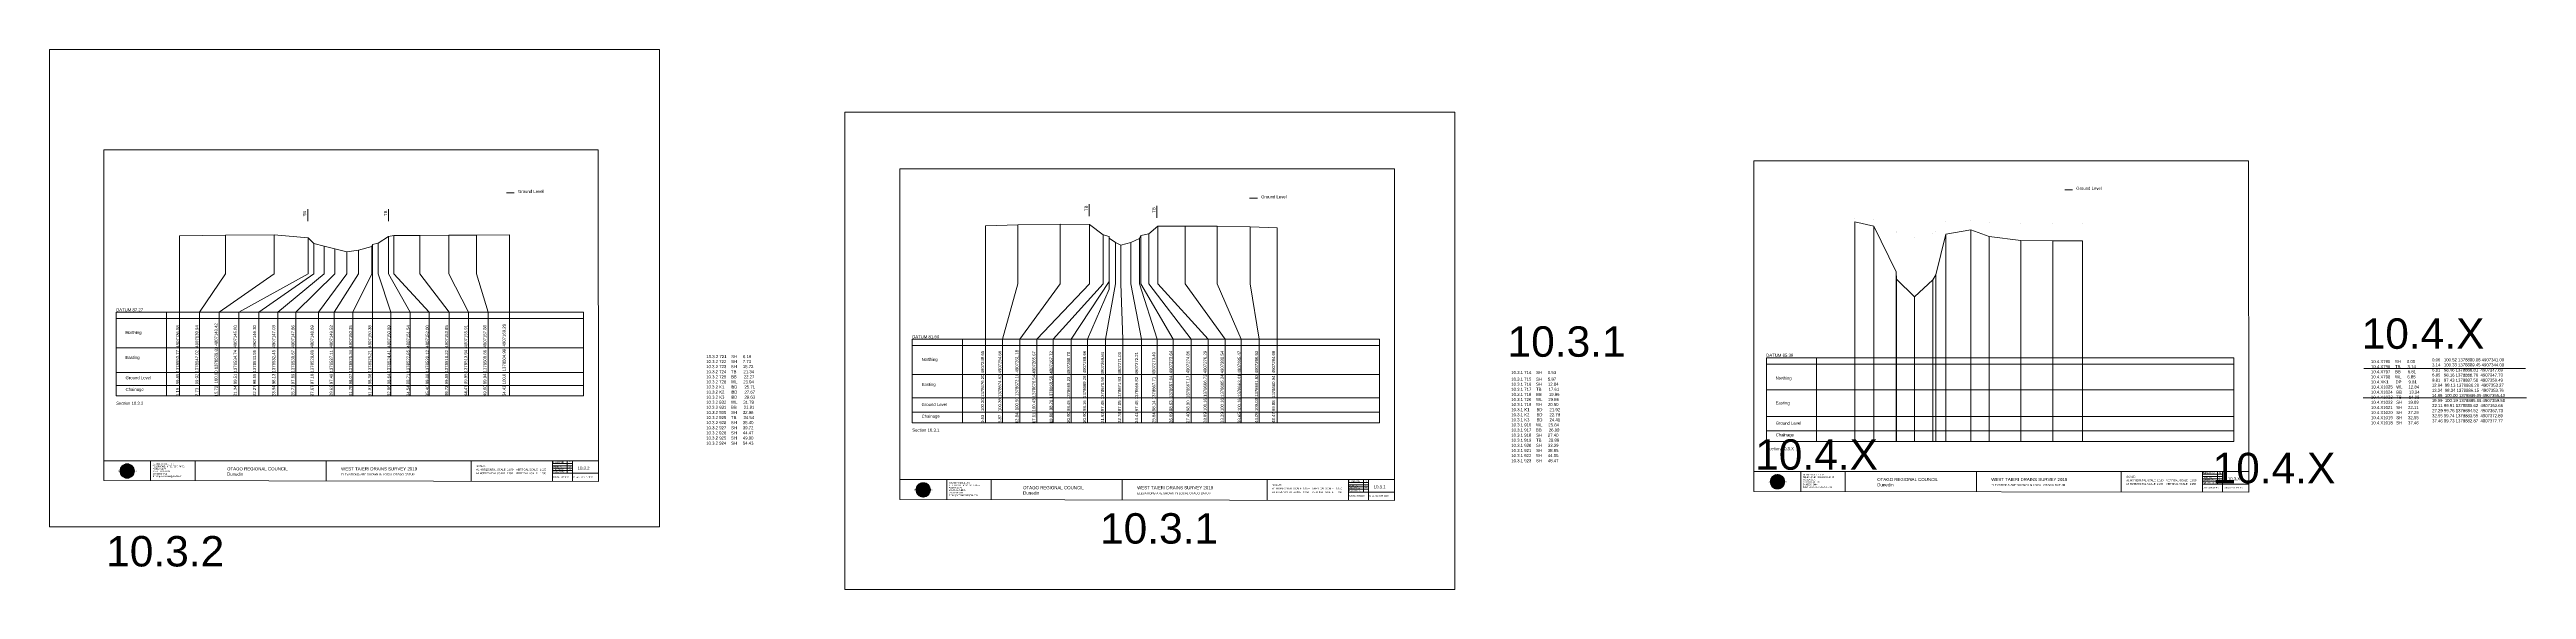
# Model space of a CAD drawing. Header units: millimetres. Extents: x -98331 to 20492277063, y -17414975531 to 5515447517.
# Drawn here: x 297561 to 704860, y 1921172 to 2009887 of the extents above; entities that cross this region are included whole.
import ezdxf

# ---------------------------------------------------------------- set-up
doc = ezdxf.new("R2010")
doc.units = ezdxf.units.MM
doc.header["$PDMODE"] = 35
doc.header["$PDSIZE"] = 1
doc.layers.get('0').update_dxf_attribs({"lineweight": 0})
doc.layers.add('geo', color=7, linetype='Continuous')
doc.layers.add('scratch', color=210, linetype='Continuous')
doc.styles.get("Standard").update_dxf_attribs({"font": 'arial.ttf', "height": 5000})

# ---------------------------------------------------------------- blocks, each defined once
blk = doc.blocks.new('Geomatics_Circle_SPT')
at = {"layer": 'geo', "color": 2, "linetype": 'Continuous', "lineweight": 0}
for p, q in [((0, 25.2), (-25.2, 0)), ((-24.7, 4.9), (-4.9, 24.7)), ((-24.7, -4.9), (4.9, 24.7)), ((4.9, -24.7), (-24.7, 4.9)), ((-24.7, 0), (0, -24.7)), ((-9.7, 23.3), (-23.3, 9.6)), ((9.7, 23.3), (-23.3, -9.7)), ((-23.3, 9.7), (9.7, -23.3)), ((-21, 14), (-14, 21)), ((-21, -14), (14, 21)), ((14, -21), (-21, 14)), ((0, 0), (-17.8, 17.8)), ((0, 0), (-17.8, -17.8)), ((-14, 21), (21, -14)), ((21, 14), (-14, -21)), ((23.3, -9.7), (-9.7, 23.3)), ((-9.7, -23.3), (23.3, 9.7)), ((-4.9, 24.7), (24.7, -4.9)), ((24.7, 4.9), (-4.9, -24.7)), ((25.2, 0), (0, 25.2)), ((0, 0), (17.8, 17.8)), ((0, 0), (17.8, -17.8)), ((0, -24.8), (25.2, 0)), ((4.9, 24.7), (24.7, 4.9)), ((23.3, 9.7), (9.7, 23.3)), ((14, 21), (21, 14)), ((17.8, 18.1), (17.8, 18.1)), ((-4.9, -24.7), (-24.7, -4.9)), ((-23.3, -9.7), (-9.7, -23.3)), ((-14, -21), (-21, -14)), ((-17.8, -17.8), (-17.8, -17.8)), ((24.7, -4.9), (4.9, -24.7)), ((4.9, -24.7), (4.9, -24.7)), ((9.7, -23.3), (23.3, -9.7)), ((21, -14), (14, -21)), ((18.1, -17.8), (18.1, -17.8))]:
    blk.add_line(p, q, dxfattribs=at)
at = {"layer": 'geo', "color": 1, "linetype": 'Continuous', "lineweight": 0}
for p, q in [((-25.2, 0), (9.7, 23.3)), ((-25.2, 0), (-9.6, 23.3)), ((-25.2, 0), (23.3, 9.7)), ((-25.2, 0), (-23.3, 9.7)), ((-23.3, -9.7), (-25.2, 0)), ((-9.6, -23.3), (-25.2, 0)), ((9.7, -23.3), (-25.2, 0)), ((-4.9, 24.8), (-24.7, -4.9)), ((4.9, 24.7), (-24.7, 4.9)), ((14, 21), (-24.7, -4.9)), ((-14, 21), (-24.7, 4.9)), ((21, 14), (-24.7, 4.9)), ((-21, 14), (-24.7, -4.9)), ((0, 0), (-24.7, 4.9)), ((-24.7, 4.9), (-21, -14)), ((-24.7, 4.9), (-4.9, -24.7)), ((-24.7, 4.9), (14, -21)), ((-24.7, 4.9), (-24.7, 4.9)), ((0, 0), (-24.7, -4.9)), ((-23.3, 9.7), (0, 25.2)), ((-23.3, -9.6), (0, 25.2)), ((-23.3, -9.6), (17.8, 17.8)), ((-23.3, 9.7), (-17.8, 17.9)), ((-23.3, -9.6), (-17.8, 17.9)), ((-23.3, 9.7), (17.8, 17.8)), ((-17.8, -17.8), (-23.3, 9.7)), ((0, -25.2), (-23.3, 9.7)), ((-23.3, 9.7), (17.8, -17.8)), ((-23.3, 9.7), (25.2, 0)), ((-23.3, 9.4), (-23.3, 9.4)), ((-23.3, -9.7), (25.2, 0)), ((4.9, 24.8), (-21, -14)), ((-4.9, 24.7), (-21, 14)), ((14, 21), (-21, 14)), ((-14, 21), (-21, -14)), ((0, 0), (-21, 14)), ((-21, 14), (-14, -21)), ((-21, 14), (4.9, -24.7)), ((-21, 14), (-21, 14)), ((24.7, 4.9), (-21, 14)), ((0, 0), (-21, -14)), ((-17.9, 17.6), (-17.9, 17.6)), ((-17.8, 17.8), (9.7, 23.3)), ((-17.8, 17.8), (-9.6, 23.3)), ((-17.8, -17.8), (9.7, 23.3)), ((-17.8, -17.8), (-9.7, 23.3)), ((-9.7, -23.3), (-17.8, 17.8)), ((-17.8, 17.8), (9.7, -23.3)), ((-17.8, 17.8), (23.3, -9.6)), ((-17.8, 17.8), (23.3, 9.7)), ((-17.8, -17.8), (23.3, 9.7)), ((4.9, 24.7), (-14, 21)), ((-4.9, 24.7), (-14, -20.9)), ((0, 0), (-14, 21)), ((-14, 21), (-4.9, -24.7)), ((-14, 21), (-14, 21)), ((24.7, -4.9), (-14, 21)), ((21, 14), (-14, 21)), ((-14, -21), (24.7, 4.9)), ((0, 0), (-14, -21)), ((-9.8, 23.1), (-9.8, 23.1)), ((-9.7, 23.3), (0, 25.2)), ((-9.7, 23.3), (0, -25.2)), ((-9.7, -23.3), (0, 25.2)), ((-9.6, 23.3), (17.8, -17.8)), ((-9.6, 23.3), (25.2, 0)), ((-9.6, 23.3), (17.8, 17.8)), ((-9.6, -23.3), (17.8, 17.9)), ((25.2, 0), (-9.6, -23.3)), ((0, 0), (-4.9, 24.7)), ((-4.9, 24.7), (-4.9, 24.7)), ((21, -14), (-4.9, 24.7)), ((24.8, 4.9), (-4.9, 24.7)), ((14, 21), (-4.9, 24.7)), ((-4.9, -24.7), (21, 14)), ((0, 0), (-4.9, -24.7)), ((-0.2, 25.1), (-0.2, 25.1)), ((0, 25.2), (9.7, -23.3)), ((0, 25.2), (23.3, -9.7)), ((0, 25.2), (23.3, 9.7)), ((0, 25.2), (9.7, 23.3)), ((0, 0), (4.9, 24.7)), ((0, -25.2), (9.7, 23.3)), ((0, 0), (14, 21)), ((0, 0), (21, 14)), ((23.3, 9.7), (0, -25.2)), ((0, 0), (24.8, 4.9)), ((0, 0), (4.9, -24.7)), ((0, 0), (14, -21)), ((0, 0), (21, -14)), ((0, 0), (24.8, -4.9)), ((21, 14), (4.9, 24.8)), ((14, -21), (4.9, 24.7)), ((24.7, -4.9), (4.9, 24.7)), ((4.9, 24.7), (4.9, 24.7)), ((4.9, -24.7), (14, 21)), ((4.9, -24.7), (24.7, 4.9)), ((9.4, 23.3), (9.4, 23.3)), ((9.7, 23.3), (17.8, -17.8)), ((9.7, 23.3), (25.2, 0)), ((9.7, 23.3), (17.8, 17.9)), ((17.8, 17.8), (9.7, -23.3)), ((25.2, 0), (9.7, -23.3)), ((21, -14), (14, 21)), ((24.7, 4.9), (14, 21)), ((14, 21), (14, 21)), ((14, -21), (21, 14)), ((17.6, 17.9), (17.6, 17.9)), ((17.8, 17.8), (23.3, -9.7)), ((17.8, 17.8), (23.3, 9.7)), ((23.3, 9.7), (17.8, -17.8)), ((24.7, -4.9), (21, 14)), ((21, 14), (21, 14)), ((21, -14), (24.7, 4.9)), ((23.1, 9.8), (23.1, 9.8)), ((23.3, 9.7), (25.2, 0)), ((25.2, 0), (23.3, -9.6)), ((24.7, 4.9), (24.7, 4.9)), ((25.1, 0.2), (25.1, 0.2)), ((-25.2, 0), (23.3, -9.7)), ((-25.1, -0.2), (-25.1, -0.2)), ((-24.7, -4.9), (-24.7, -4.9)), ((-24.7, -4.9), (-14, -21)), ((-24.7, -4.9), (4.9, -24.7)), ((-24.7, -4.9), (21, -14)), ((-17.8, -17.8), (-23.3, -9.7)), ((0, -25.2), (-23.3, -9.6)), ((17.8, -17.8), (-23.3, -9.6)), ((-23.1, -9.8), (-23.1, -9.8)), ((-21, -14), (24.7, -4.9)), ((-21, -14), (-21, -14)), ((-21, -14), (-4.9, -24.7)), ((-21, -14), (14, -21)), ((23.3, -9.7), (-17.8, -17.8)), ((-9.6, -23.3), (-17.8, -17.8)), ((9.7, -23.3), (-17.8, -17.8)), ((-17.6, -17.9), (-17.6, -17.9)), ((-14, -21), (21, -14)), ((-14, -21), (-14, -21)), ((-14, -21), (4.9, -24.7)), ((17.8, -17.8), (-9.7, -23.3)), ((0, -25.2), (-9.7, -23.3)), ((-9.4, -23.3), (-9.4, -23.3)), ((-4.9, -24.7), (24.7, -4.9)), ((-4.9, -24.7), (14, -21)), ((-4.9, -24.7), (-4.9, -24.7)), ((23.3, -9.6), (0, -25.2)), ((9.7, -23.3), (0, -25.2)), ((0.2, -25.1), (0.2, -25.1)), ((4.9, -24.7), (21, -14)), ((4.9, -24.7), (4.9, -24.7)), ((17.8, -17.8), (9.7, -23.3)), ((9.8, -23.1), (9.8, -23.1)), ((14, -21), (24.7, -4.9)), ((14, -21), (14, -21)), ((23.3, -9.6), (17.8, -17.8)), ((17.9, -17.6), (17.9, -17.6)), ((21, -14), (21, -14)), ((23.3, -9.4), (23.3, -9.4)), ((24.7, -4.9), (24.7, -4.9))]:
    blk.add_line(p, q, dxfattribs=at)
at = {"layer": 'geo', "color": 114, "linetype": 'Continuous', "lineweight": 0}
for p, q in [((17.9, 17.8), (-25.2, 0)), ((-24.7, 4.9), (14, 21)), ((-24.7, -4.9), (21, 14)), ((-14, -21), (-24.7, 4.9)), ((9.7, 23.3), (-23.3, 9.7)), ((0, 0), (-23.3, 9.7)), ((-23.3, 9.7), (-9.7, -23.3)), ((0, 0), (-23.3, -9.7)), ((-4.9, -24.7), (-21, 14)), ((-20.9, 14), (4.9, 24.7)), ((24.8, 4.9), (-20.9, -14)), ((0, 25.2), (-17.8, 17.8)), ((-17.8, 17.8), (0, -25.2)), ((-14, 21), (-4.9, 24.7)), ((4.9, -24.7), (-14, 21)), ((0, 0), (-9.7, 23.3)), ((0, 0), (-9.7, -23.3)), ((-4.9, 24.7), (14, -21)), ((17.8, -17.8), (0, 25.2)), ((0, 0), (9.7, 23.3)), ((0, 0), (23.3, 9.7)), ((0, 0), (9.7, -23.3)), ((0, 0), (23.3, -9.7)), ((4.9, 24.7), (21, -14)), ((23.3, -9.7), (9.7, 23.3)), ((14, 21), (24.7, -4.9)), ((25.2, 0), (17.8, 17.8)), ((21, 14), (24.7, 4.9)), ((-25.2, 0), (-17.8, -17.8)), ((-21, -14), (-24.7, -4.9)), ((-17.8, -17.8), (25.2, 0)), ((24.8, -4.9), (-14, -21)), ((-9.6, -23.3), (23.3, -9.7)), ((21, -14), (-4.9, -24.8)), ((0, -25.2), (17.9, -17.8)), ((14, -21), (4.9, -24.8))]:
    blk.add_line(p, q, dxfattribs=at)
at = {"layer": 'geo', "color": 250, "linetype": 'Continuous', "lineweight": 0}
for p, q in [((0, 0), (-25.2, 0)), ((24.7, 4.9), (-24.7, 4.9)), ((-24.7, 4.9), (-24.7, -4.9)), ((-23.3, 9.7), (23.3, 9.7)), ((-23.3, 9.7), (-23.3, 9.7)), ((-23.3, -9.7), (-23.3, 9.7)), ((21, 14), (-21, 14)), ((-21, 14), (-21, -14)), ((-17.8, 17.8), (17.8, 17.8)), ((-17.8, -17.8), (-17.8, 17.8)), ((-14, 21), (-14, 21)), ((14, 21), (-14, 21)), ((-14, 20.9), (-14, -21)), ((-9.7, 23.3), (9.7, 23.3)), ((-9.7, -23.3), (-9.7, 23.3)), ((-4.9, 24.7), (4.9, 24.7)), ((-4.9, 24.7), (-4.9, -24.7)), ((0, 0), (0, 25.2)), ((0, 0), (0, -25.2)), ((0, 0), (25.2, 0)), ((4.9, 24.7), (4.9, -24.7)), ((9.7, -23.3), (9.7, 23.3)), ((14, 21), (14, -21)), ((17.8, -17.8), (17.8, 17.8)), ((21, 14), (21, 14)), ((21, -14), (21, 14)), ((23.3, 9.7), (23.3, -9.7)), ((24.7, 4.9), (24.7, 4.9)), ((24.7, -4.9), (24.7, 4.9)), ((-24.7, -4.9), (24.7, -4.9)), ((23.3, -9.7), (-23.3, -9.7)), ((-21, -14), (21, -14)), ((17.8, -17.8), (-17.8, -17.8)), ((-14, -21), (14, -21)), ((9.7, -23.3), (-9.7, -23.3)), ((-4.9, -24.7), (4.9, -24.7))]:
    blk.add_line(p, q, dxfattribs=at)
blk = doc.blocks.new('GeomaticsNZ TITLE BLOCK')
at = {"color": 7, "linetype": 'Continuous', "lineweight": 0}
for p, q in [((0, 95), (0, 1579)), ((0, 1579), (2363, 1579)), ((2363, 1579), (2364, 95)), ((2364, 95), (0, 95)), ((0, 95), (0, 0)), ((0, 0), (2364, -4)), ((16, 95), (2364, 95)), ((224, 95), (224, 0)), ((2364, 95), (383, 95)), ((436, 95), (436, -1)), ((1063, 95), (1063, -2)), ((1755, 95), (1755, -3)), ((2144, 95), (2144, -3)), ((2144, 82), (2239, 82)), ((2144, 71), (2239, 71)), ((2144, 60), (2239, 60)), ((2144, 49), (2239, 49)), ((2144, 35), (2364, 35)), ((2215, 95), (2215, 36)), ((2239, 95), (2239, -3)), ((2364, -4), (2364, 95))]:
    blk.add_line(p, q, dxfattribs=at)
at = {"color": 7, "linetype": 'Continuous', "lineweight": 0, "xscale": 1.36, "yscale": 1.36, "zscale": 1.36}
blk.add_blockref('Geomatics_Circle_SPT', (112, 46), dxfattribs=at)
at = {"color": 7, "linetype": 'Continuous', "lineweight": 0}
for s, p in [('ST', (2222, 64)), ('ST', (2222, 51)), ('PK', (2222, 85))]:
    blk.add_text(s, height=5, dxfattribs=at).set_placement(p)
at = {"color": 7, "linetype": 'Continuous', "lineweight": 0, "attachment_point": 1}
for s, width, heights, insert, char_height in [('{\\C256;Geomatics N.Z. LTD                   }', 125.08, [15.8], (69, 50), 7), ('{\\C256;GEOMATICS N.Z. LTD                   \\PTELEPHONE:  M 021 023 6 00 55;\\PPO BOX 2177\\PSOUTH DUNEDIN\\PDUNEDIN 9044\\PEmail: geomaticsnz@gmail.com}', 3535.73, [94.7], (234, 83), 7), ('{\\C256;OTAGO REGIONAL COUNCIL\\PDunedin}', 3535.73, [0], (589, 64), 15), ('{\\C256;WEST TAIERI DRAINS SURVEY 2019}', 3535.73, [0], (1134, 64), 15), ('{\\C256;ELEVATIONS ARE SHOWN IN LOCAL OTAGO DATUM}', 3535.73, [0], (1134, 35), 10), ('{\\C256;Surveyed by:}', 3535.73, [0], (2145, 92), 7), ('{\\C256;Checked by:}', 3535.73, [0], (2145, 59), 7), ('{\\C256;Approved by:}', 3535.73, [0], (2145, 46), 7), ('{\\C256;JOB No 0062019}', 3535.73, [0], (2145, 21), 7), ('{\\C256;Drawn by:}', 3535.73, [0], (2146, 70), 7), ('{\\C256;Drawn:22-SEP-2019}', 3535.73, [0], (2245, 21), 7)]:
    blk.add_mtext_dynamic_manual_height_columns(s, width=width, gutter_width=159, heights=heights, dxfattribs=dict(at, insert=insert, char_height=char_height))

msp = doc.modelspace()

# ---------------------------------------------------------------- linework, layer by layer
at = {"color": 7, "linetype": 'Continuous', "lineweight": 0}
for p, q in [((340018, 1981662), (340018, 1983642)), ((353313, 1981703), (353313, 1983683)), ((468542, 1982525), (468542, 1984505)), ((479664, 1982254), (479664, 1984234)), ((308520, 1966717), (385376, 1966717)), ((308520, 1966717), (308520, 1952965)), ((308520, 1965675), (385376, 1965675)), ((316789, 1952965), (316789, 1966717)), ((385376, 1952965), (385376, 1966717)), ((308520, 1960884), (385376, 1960884)), ((439420, 1962304), (516276, 1962304)), ((439420, 1962304), (439420, 1948552)), ((439420, 1961263), (516276, 1961263)), ((447688, 1948552), (447688, 1962304)), ((516276, 1948552), (516276, 1962304)), ((579868, 1959250), (656725, 1959250)), ((579868, 1959250), (579868, 1945499)), ((588137, 1945499), (588137, 1959250)), ((656725, 1945499), (656725, 1959250)), ((308520, 1956813), (385376, 1956813)), ((439420, 1956502), (516276, 1956502)), ((579868, 1958209), (656725, 1958209)), ((308520, 1954680), (385376, 1954680)), ((308520, 1952965), (385376, 1952965)), ((439420, 1952663), (516276, 1952663)), ((579868, 1953984), (656725, 1953984)), ((439420, 1950298), (516276, 1950298)), ((439420, 1948552), (516276, 1948552)), ((579868, 1949609), (656725, 1949609)), ((579868, 1947214), (656725, 1947214)), ((579868, 1945499), (656725, 1945499))]:
    msp.add_line(p, q, dxfattribs=at)
at = {"color": 1, "linetype": 'Continuous', "lineweight": 0}
for p, q in [((372695, 1986342), (373987, 1986342)), ((494894, 1985469), (496186, 1985469)), ((628936, 1986860), (630228, 1986860))]:
    msp.add_line(p, q, dxfattribs=at)
at = {"linetype": 'Continuous', "lineweight": 0}
for p, q in [((471791, 1978869), (471791, 1979159)), ((678140, 1957470), (704720, 1957470)), ((678000, 1952650), (704860, 1952650))]:
    msp.add_line(p, q, dxfattribs=at)
at = {"color": 4, "linetype": 'Continuous', "lineweight": 0}
for points in [[(397883, 2009887), (297561, 2009887), (297561, 1931465), (397883, 1931465)], [(528639, 1999594), (428316, 1999594), (428316, 1921172), (528639, 1921172)]]:
    msp.add_lwpolyline(points, close=True, dxfattribs=at)
at = {"color": 1, "linetype": 'Continuous', "lineweight": 0}
for points in [[(451467, 1980910), (456804, 1981070), (463770, 1981209), (468543, 1981139), (470798, 1979469), (471791, 1979159), (471791, 1978869), (472858, 1978159), (473718, 1977759), (475347, 1978159), (476773, 1978849), (477024, 1979334), (478331, 1979609), (479823, 1980867), (484324, 1980864), (489583, 1980869), (494987, 1980733), (499409, 1980585)], [(318952, 1979298), (326491, 1979368), (334479, 1979447), (340097, 1978957), (341026, 1977997), (342694, 1977577), (344463, 1977137), (346426, 1976636), (348389, 1976936), (350545, 1977524), (350671, 1977836), (351616, 1978092), (353300, 1979160), (354159, 1979330), (358476, 1979340), (363223, 1979406), (367758, 1979395), (373190, 1979465)]]:
    msp.add_lwpolyline(points, dxfattribs=at)
at = {"color": 7, "linetype": 'Continuous', "lineweight": 0}
for points in [[(451467, 1980910), (451467, 1948552)], [(456804, 1981070), (456804, 1971364)], [(463770, 1981209), (463770, 1971364)], [(468543, 1981139), (468543, 1971364)], [(478331, 1979609), (478331, 1971364)], [(479823, 1980867), (479823, 1971364)], [(484324, 1980864), (484324, 1971364)], [(489583, 1980869), (489583, 1971364)], [(494987, 1980733), (494987, 1971364)], [(499409, 1980585), (499409, 1948552)], [(318952, 1979298), (318952, 1952965)], [(326491, 1979368), (326491, 1973020)], [(334485, 1979447), (334484, 1973020)], [(340097, 1978957), (340097, 1973020)], [(341026, 1977997), (341026, 1973020)], [(342694, 1977577), (342694, 1973020)], [(344463, 1977137), (344463, 1973020)], [(346426, 1976636), (346426, 1973020)], [(348389, 1976936), (348389, 1973020)], [(350545, 1977524), (350545, 1973020)], [(350671, 1977836), (350671, 1973020)], [(351616, 1978092), (351616, 1973020)], [(353300, 1979160), (353300, 1973020)], [(354159, 1979330), (354159, 1973020)], [(358476, 1979340), (358476, 1973020)], [(363223, 1979406), (363223, 1973020)], [(367758, 1979395), (367758, 1973020)], [(373190, 1979465), (373190, 1952965)], [(471791, 1978869), (471791, 1971772), (465533, 1962304)], [(470798, 1979469), (470798, 1971364)], [(472858, 1978159), (472858, 1971364)], [(473718, 1977759), (473718, 1971364)], [(475347, 1978159), (475347, 1971364)], [(476773, 1978849), (476773, 1971364)], [(477024, 1979334), (477024, 1971364)], [(326491, 1973020), (322198, 1966717)], [(334484, 1973020), (325464, 1966717)], [(340097, 1973020), (328703, 1966717)], [(341026, 1973020), (331974, 1966717)], [(342694, 1973020), (335085, 1966717)], [(344463, 1973020), (338035, 1966717)], [(346426, 1973020), (341787, 1966717)], [(348389, 1973020), (344384, 1966717)], [(350545, 1973020), (347434, 1966717)], [(350671, 1973020), (350671, 1952965)], [(351616, 1973020), (353685, 1966717)], [(353300, 1973020), (356852, 1966717)], [(354159, 1973020), (359998, 1966717)], [(358476, 1973020), (363253, 1966717)], [(363223, 1973020), (366433, 1966717)], [(367758, 1973020), (369665, 1966717)], [(463770, 1971364), (457087, 1962304)], [(468543, 1971364), (459901, 1962304)], [(470798, 1971364), (462572, 1962304)], [(472858, 1971364), (471214, 1962304)], [(473718, 1971364), (474054, 1962304)], [(475347, 1971364), (477098, 1962304)], [(476773, 1971364), (479702, 1962304)], [(477024, 1971364), (482346, 1962304)], [(478331, 1971364), (485284, 1962304)], [(479823, 1971364), (488092, 1962304)], [(484324, 1971364), (490867, 1962304)], [(489583, 1971364), (493511, 1962304)], [(494987, 1971364), (496449, 1962304)]]:
    msp.add_lwpolyline(points, dxfattribs=at)
at = {"linetype": 'Continuous', "lineweight": 0}
for points in [[(594414, 1981604), (594414, 1945499)], [(594414, 1981604), (597554, 1980844), (601219, 1973364), (601268, 1972164), (604227, 1969244), (607250, 1972029), (607758, 1972891), (609395, 1979540), (613505, 1980286), (616520, 1979179), (621708, 1978517), (626959, 1978482), (631878, 1978450)], [(597554, 1980844), (597554, 1945499)], [(609395, 1979540), (609395, 1945499)], [(613505, 1980286), (613505, 1945499)], [(616520, 1979179), (616520, 1945499)], [(621708, 1978517), (621708, 1945499)], [(626959, 1978482), (626959, 1945499)], [(631878, 1978450), (631878, 1945499)], [(456804, 1971364), (454259, 1962304)], [(471791, 1971772), (471791, 1970500), (468243, 1962304)], [(601219, 1973364), (601219, 1945499)], [(601268, 1972164), (601268, 1945499)], [(607250, 1972029), (607250, 1945499)], [(607758, 1972891), (607758, 1945499)], [(604227, 1969244), (604227, 1945499)], [(322198, 1952965), (322198, 1966717)], [(325464, 1952965), (325464, 1966717)], [(328703, 1952965), (328703, 1966717)], [(331974, 1952965), (331974, 1966717)], [(335085, 1952965), (335085, 1966717)], [(338035, 1952965), (338035, 1966717)], [(341787, 1952965), (341787, 1966717)], [(344384, 1952965), (344384, 1966717)], [(347434, 1952965), (347434, 1966717)], [(353685, 1952965), (353685, 1966717)], [(356852, 1952965), (356852, 1966717)], [(359998, 1952965), (359998, 1966717)], [(363253, 1952965), (363253, 1966717)], [(366433, 1952965), (366433, 1966717)], [(369665, 1952965), (369665, 1966717)], [(454259, 1948552), (454259, 1962304)], [(457087, 1948552), (457087, 1962304)], [(459901, 1948552), (459901, 1962304)], [(462572, 1948552), (462572, 1962304)], [(465533, 1948552), (465533, 1962304)], [(468243, 1948552), (468243, 1962304)], [(471214, 1948552), (471214, 1962304)], [(474054, 1948552), (474054, 1962304)], [(477098, 1948552), (477098, 1962304)], [(479702, 1948552), (479702, 1962304)], [(482346, 1948552), (482346, 1962304)], [(485284, 1948552), (485284, 1962304)], [(488092, 1948552), (488092, 1962304)], [(490867, 1948552), (490867, 1962304)], [(493511, 1948552), (493511, 1962304)], [(496449, 1948552), (496449, 1962304)]]:
    msp.add_lwpolyline(points, dxfattribs=at)
at = {"color": 7, "linetype": 'Continuous', "lineweight": 0}
for p in [(451467, 1980910), (456804, 1981070), (463770, 1981209), (468543, 1981139), (479823, 1980867), (484324, 1980864), (489583, 1980869), (318952, 1979298), (326491, 1979368), (334479, 1979447), (340097, 1978957), (341026, 1977997), (342694, 1977577), (344463, 1977137), (346426, 1976636), (348389, 1976936), (350545, 1977524), (350671, 1977836), (351616, 1978092), (353300, 1979160), (354159, 1979330), (358476, 1979340), (363223, 1979406), (367758, 1979395), (373190, 1979465), (308520, 1966717), (439420, 1962304), (579868, 1959250)]:
    msp.add_point(p, dxfattribs=at)
at = {"linetype": 'Continuous', "lineweight": 0}
for p in [(594414, 1981604), (594414, 1981604), (597554, 1980844), (609395, 1979540), (613505, 1980286), (616520, 1979179), (621708, 1978517), (626959, 1978482), (631878, 1978450), (601219, 1973364), (601268, 1972164), (607250, 1972029), (607758, 1972891), (604227, 1969244)]:
    msp.add_point(p, dxfattribs=at)
at = {"layer": 'scratch', "color": 7, "linetype": 'Continuous', "lineweight": 0}
for p in [(478331, 1979609), (494987, 1980733), (499409, 1980585), (470798, 1979469), (471791, 1979159), (471791, 1978869), (472858, 1978159), (473718, 1977759), (475347, 1978159), (476773, 1978849), (477024, 1979334)]:
    msp.add_point(p, dxfattribs=at)
at = {"layer": 'scratch', "color": 4, "linetype": 'Continuous', "lineweight": 0}
for p in [(594414, 1982124), (597554, 1981934), (601219, 1980064), (601268, 1979764), (607250, 1979730), (607758, 1979945), (609395, 1981608), (613505, 1981794), (616520, 1981518), (621708, 1981352), (626959, 1981343), (631878, 1981335), (604227, 1979034)]:
    msp.add_point(p, dxfattribs=at)

# ---------------------------------------------------------------- block references
at = {"color": 7, "linetype": 'Continuous', "lineweight": 0, "xscale": 34.41290447856466, "yscale": 34.41290447856466, "zscale": 34.41290447856466}
for p in [(306481, 1939048), (437381, 1935944), (577829, 1937291)]:
    msp.add_blockref('GeomaticsNZ TITLE BLOCK', p, dxfattribs=at)

# ---------------------------------------------------------------- texts
at = {"linetype": 'Continuous', "lineweight": 0}
for s, p in [('Ground Level', (374590, 1986320)), ('Ground Level', (496789, 1985447)), ('Ground Level', (630831, 1986837)), ('10.3.2 721    SH     0.19', (405570, 1959180)), ('0.00   100.52 1378890.06 4907341.00', (689338, 1958653)), ('10.3.2 722    SH     7.73', (405541, 1958375)), ('10.3.2 723    SH     15.72', (405541, 1957534)), ('10.3.2 724    TB      21.34', (405541, 1956698)), ('10.3.2 725    BB      22.27', (405541, 1955863)), ('10.3.2 726    WL     23.94', (405541, 1955027)), ('10.3.1 714    SH     0.53', (537921, 1956578)), ('10.3.1 715    SH     5.87', (537921, 1955486)), ('10.3.1 716    SH     12.84', (537921, 1954644)), ('10.4.X795    SH     0.00', (679291, 1958362)), ('10.4.X796    TB      3.14', (679291, 1957526)), ('10.4.X797    BB      6.81', (679291, 1956691)), ('10.4.X798    WL     6.85', (679291, 1955855)), ('10.4.XK1      DP      9.81', (679291, 1955020)), ('3.14   100.33 1378889.45 4907344.08', (689338, 1957818)), ('9.81   97.43 1378887.56  4907350.49', (689338, 1955312)), ('6.81   98.46 1378888.81  4907347.69', (689341, 1956982)), ('6.85   98.16 1378888.76  4907347.73', (689341, 1956147)), ('10.3.2 K1      BD      25.71', (405541, 1954192)), ('10.3.2 K2      BD      27.67', (405541, 1953357)), ('10.3.2 K3      BD      29.63', (405541, 1952521)), ('10.3.2 932    WL     31.79', (405541, 1951686)), ('10.3.2 931    BB      31.91', (405541, 1950851)), ('10.3.1 717    TB      17.61', (537921, 1953809)), ('10.3.1 718    BB      19.86', (537921, 1952974)), ('10.3.1 720    WL     20.86', (537921, 1952138)), ('10.3.1 719    SH     20.90', (537921, 1951296)), ('10.3.1 K1      BD      21.92', (537921, 1950461)), ('10.4.X1025   WL     12.84', (679291, 1954185)), ('10.4.X1024   BB      13.34', (679291, 1953349)), ('10.4.X1023   TB      14.98', (679291, 1952514)), ('10.4.X1022   SH     19.09', (679291, 1951672)), ('10.4.X1021   SH     22.11', (679291, 1950830)), ('12.84  98.13 1378886.28  4907353.27', (689291, 1954476)), ('13.34  98.34 1378886.15  4907353.76', (689291, 1953641)), ('14.98  100.00 1378886.05 4907355.43', (689291, 1952805)), ('19.09  100.19 1378885.66 4907359.58', (689291, 1951970)), ('22.11 99.91 1378885.62  4907362.66', (689346, 1951135)), ('10.3.2 930    SH     32.86', (405541, 1950009)), ('10.3.2 929    TB      34.54', (405541, 1949173)), ('10.3.2 928    SH     35.40', (405541, 1948331)), ('10.3.2 927    SH     39.72', (405541, 1947490)), ('10.3.2 926    SH     44.47', (405541, 1946648)), ('10.3.1 K2      BD      22.78', (537921, 1949626)), ('10.3.1 K3      BD      24.41', (537921, 1948790)), ('10.3.1 916    WL     25.84', (537921, 1947955)), ('10.3.1 917    BB      26.09', (537921, 1947120)), ('10.4.X1020   SH     27.29', (679291, 1949988)), ('10.4.X1019   SH     32.55', (679291, 1949147)), ('10.4.X1018   SH     37.46', (679291, 1948305)), ('32.55 99.74 1378883.55  4907372.89', (689338, 1949464)), ('37.46 99.73 1378882.87  4907377.77', (689338, 1948629)), ('27.29 99.75 1378884.52  4907367.73', (689346, 1950299)), ('10.3.2 925    SH     49.00', (405541, 1945806)), ('10.3.2 924    SH     54.43', (405541, 1944964)), ('10.3.1 918    SH     27.40', (537921, 1946278)), ('10.3.1 919    TB      28.89', (537921, 1945442)), ('10.3.1 920    SH     33.39', (537921, 1944600)), ('10.3.1 921    SH     38.65', (537921, 1943759)), ('10.3.1 922    SH     44.05', (537921, 1942917)), ('10.3.1 923    SH     48.47', (537921, 1942075))]:
    msp.add_text(s, height=500, dxfattribs=at).set_placement(p)
at = {"color": 7, "linetype": 'Continuous', "lineweight": 0}
for p in [(468297, 1983362), (479419, 1983091), (339774, 1982498), (353068, 1982540)]:
    msp.add_text('TB', height=500, rotation=91.78991, dxfattribs=at).set_placement(p)
for s, height, p in [('DATUM 87.27', 500, (308520, 1966863)), ('Northing', 500, (310046, 1963136)), ('10.3.1', 5000, (537311, 1959409)), ('10.4.X', 5000, (677760, 1960715)), ('Easting', 500, (310044, 1959033)), ('DATUM 81.60', 500, (439420, 1962451)), ('Northing', 500, (440946, 1958723)), ('DATUM 85.39', 500, (579868, 1959397)), ('Ground Level', 500, (310062, 1955714)), ('Easting', 500, (440944, 1954621)), ('Northing', 500, (581395, 1955669)), ('Section 10.3.2', 500, (308520, 1951514)), ('Chainage', 500, (310065, 1953794)), ('Ground Level', 500, (440962, 1951302)), ('Easting', 500, (581393, 1951567)), ('Section 10.3.1', 500, (439420, 1947102)), ('Chainage', 500, (440965, 1949381)), ('Ground Level', 500, (581411, 1948248)), ('10.4.X', 5000, (578028, 1940842)), ('Section 10.3.X', 500, (579868, 1944048)), ('Chainage', 500, (581413, 1946327)), ('10.4.X', 5000, (653245, 1938623)), ('A3 HORIZONTAL SCALE  1:250    VERTICAL SCALE   1:250 ', 300, (367678, 1940115)), ('A1 HORIZONTAL SCALE  1:150    VERTICAL SCALE   1:150 ', 300, (367722, 1940711)), ('SCALE :  ', 300, (367745, 1941298)), ('10.3.2', 500, (384406, 1940867)), ('A1 HORIZONTAL SCALE  1:150    VERTICAL SCALE   1:150 ', 300, (639071, 1938954)), ('SCALE :  ', 300, (639093, 1939541)), ('10.3.X', 500, (655754, 1939110)), ('A3 HORIZONTAL SCALE  1:250    VERTICAL SCALE   1:250 ', 300, (498578, 1937012)), ('A1 HORIZONTAL SCALE  1:150    VERTICAL SCALE   1:150 ', 300, (498622, 1937608)), ('SCALE :  ', 300, (498644, 1938195)), ('10.3.1', 500, (515306, 1937763)), ('A3 HORIZONTAL SCALE  1:250    VERTICAL SCALE   1:250 ', 300, (639027, 1938358)), ('10.3.1', 5000, (470300, 1928700)), ('10.3.2', 5000, (306869, 1924946))]:
    msp.add_text(s, height=height, dxfattribs=at).set_placement(p)
at = {"linetype": 'Continuous', "lineweight": 0}
for s, p in [('0.19   99.85 1378553.77  4907136.58', (318881, 1952936)), ('7.73   99.92 1378547.02  4907139.94', (322039, 1952932)), ('15.72  100.00 1378539.83 4907143.42', (325197, 1952889)), ('21.34 99.51 1378534.74  4907145.80', (328354, 1952944)), ('22.27 98.55 1378533.95  4907146.30', (331512, 1952944)), ('23.94 98.13 1378532.45  4907147.03', (334669, 1952944)), ('25.71 97.69 1378530.67  4907147.86', (337827, 1952944)), ('27.67 97.18 1378528.89  4907148.69', (340985, 1952944)), ('29.63 97.48 1378527.11  4907149.52', (344142, 1952944)), ('31.79 98.07 1378525.34  4907150.35', (347300, 1952936)), ('31.91 98.38 1378525.21  4907150.38', (350457, 1952936)), ('32.86 98.64 1378524.41  4907150.89', (353615, 1952936)), ('34.54 99.71 1378522.85  4907151.54', (356772, 1952936)), ('35.40 99.88 1378522.12  4907152.00', (359930, 1952936)), ('39.72 99.89 1378518.22  4907153.85', (363088, 1952936)), ('44.47 99.95 1378513.94  4907155.91', (366245, 1952956)), ('49.00 99.94 1378509.86  4907157.88', (369403, 1952956)), ('54.43 100.0  1378504.99  4907160.29', (372560, 1952936)), ('0.53   100.20 1378676.20 4907248.65', (451240, 1948523)), ('5.87   100.36 1378674.62 4907254.66', (454054, 1948523)), ('12.84  100.50 1378672.16 4907261.18', (456868, 1948476)), ('17.61 100.43 1378670.54 4907265.67', (459683, 1948476)), ('19.86  98.76 1378669.58  4907267.72', (462497, 1948476)), ('20.90 98.45 1378669.23  4907268.70', (465364, 1948552)), ('20.90 98.16  1378669.26  4907268.66', (467993, 1948552)), ('21.92 97.45 1378670.59  4907269.84', (470940, 1948532)), ('22.78 97.05 1378671.93  4907271.03', (473755, 1948532)), ('24.41 97.45 1378669.82  4907272.21', (476569, 1948532)), ('25.84 98.14 1378667.71  4907273.40', (479383, 1948532)), ('26.09 98.63  1378667.64  4907273.64', (482198, 1948532)), ('27.40 98.90  1378667.17  4907274.86', (485012, 1948532)), ('28.89 100.16 1378666.73 4907276.29', (487826, 1948532)), ('33.39 100.16 1378665.24 4907280.54', (490641, 1948523)), ('38.65 100.16 1378663.41 4907285.47', (493455, 1948523)), ('44.05 100.03 1378661.53 4907290.53', (496269, 1948544)), ('48.47 99.88  1378660.04  4907294.69', (499084, 1948544))]:
    msp.add_text(s, height=500, rotation=90, dxfattribs=at).set_placement(p)

doc.saveas('drawing.dxf')
